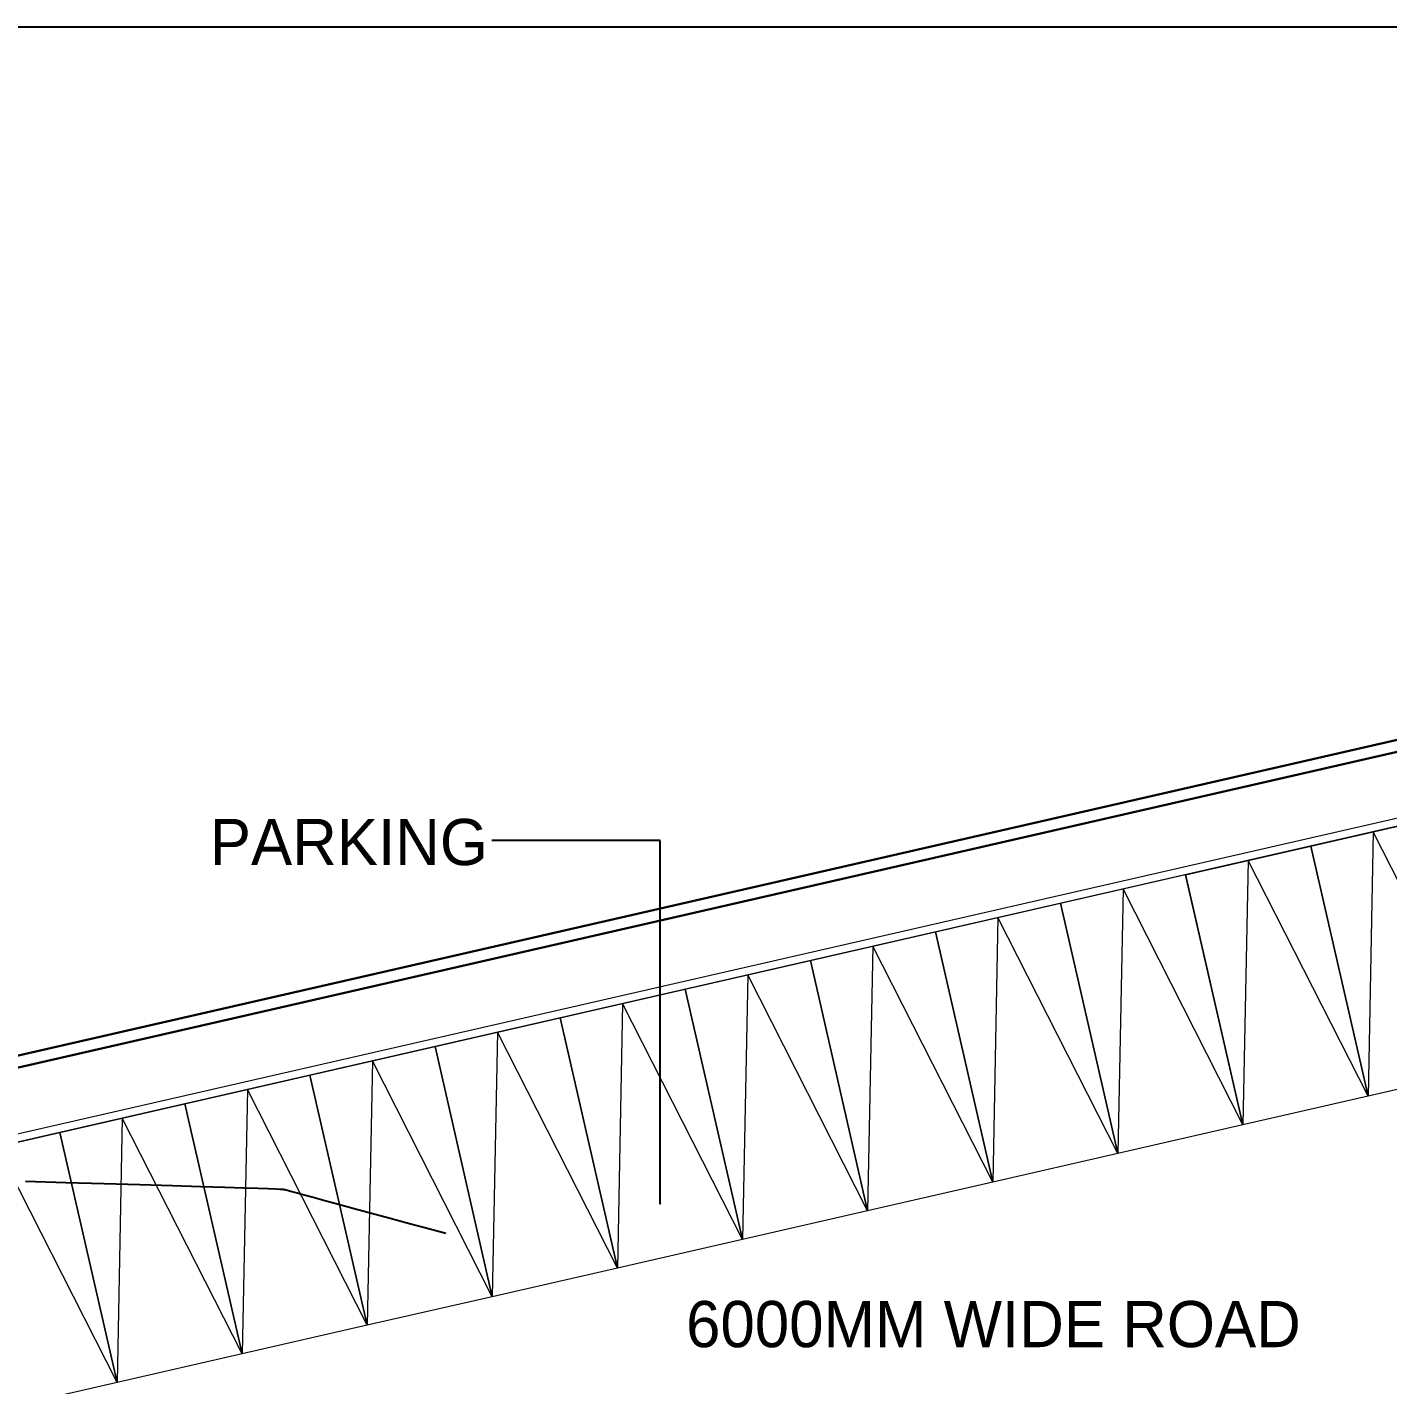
# Model space of a CAD drawing. Header units: millimetres. Extents: x 1667 to 847943, y 724 to 1832625.
# Drawn here: x 610938 to 637433, y 743076 to 769514 of the extents above; entities that cross this region are included whole.
import ezdxf

# ---------------------------------------------------------------- set-up
doc = ezdxf.new("R2010")
doc.units = ezdxf.units.MM
doc.layers.get('Defpoints').update_dxf_attribs({"color": 140})
for name, color, linetype, lineweight in [('.', 1, 'Continuous', 0), ('BRICK WALL_MOFA', 22, 'Continuous', 20), ('ELEV_20_MOFA', 251, 'Continuous', 20), ('L-KERB STONE', 183, 'Continuous', 9), ('L-RCC', 212, 'Continuous', 30), ('L-VEHICLES', 252, 'Continuous', 9)]:
    doc.layers.add(name, color=color, linetype=linetype, lineweight=lineweight)
doc.layers.add('ESMinor98.800', color=30, linetype='Continuous')
doc.layers.add('L- text', color=7, linetype='Continuous')
doc.styles.add('Annotative', font='arial.ttf')
doc.styles.add('arial', font='arial.ttf')
doc.dimstyles.new('DIM 1-100 1', dxfattribs={"dimtxt": 200, "dimasz": 100, "dimexe": 150, "dimexo": 50, "dimgap": 50, "dimtad": 1, "dimdec": 1, "dimrnd": 5, "dimzin": 0, "dimdsep": 46, "dimtxsty": 'arial', "dimblk": 'ARCHTICK', "dimcen": 100, "dimdle": 150, "dimclrd": 256, "dimclre": 256, "dimclrt": 256, "dimadec": 0, "dimazin": 0, "dimtfac": 1, "dimtdec": 1, "dimtix": 1, "dimtofl": 0, "dimtmove": 1, "dimatfit": 3, "dimldrblk": 'OPEN90', "dimfxl": 100, "dimtolj": 1, "dimtzin": 0, "dimlwd": -1, "dimlwe": -1, "dimarcsym": 0})

# ---------------------------------------------------------------- blocks, each defined once
blk = doc.blocks.new('PATHWAY OP1 FF-flat-1')
at = {"layer": 'BRICK WALL_MOFA'}
blk.add_lwpolyline([(-1863605, -597968), (-1899641, -669014), (-1911230, -729672), (-1860420, -748391), (-1785147, -743224), (-1776552, -747208), (-1742527, -569656), (-1767607, -563539), (-1856460, -583881)], close=True, dxfattribs=at)
blk.add_lwpolyline([(-1863605, -597968), (-1899641, -669014), (-1911230, -729672), (-1860420, -748391), (-1785147, -743224), (-1776552, -747208), (-1742527, -569656), (-1767607, -563539), (-1856460, -583881)], close=True, dxfattribs=at)
at = {"layer": 'Defpoints'}
blk.add_lwpolyline([(-1738646, -555934), (-1939762, -555934), (-1939762, -770018), (-1738646, -770018)], close=True, dxfattribs=at)
at = {"layer": 'L-RCC'}
for points in [[(-1864961, -600642), (-1899641, -669014), (-1911230, -729672), (-1860420, -748391), (-1785147, -743224), (-1776552, -747208), (-1742527, -569656), (-1767607, -563540), (-1853384, -583177), (-1853333, -583402), (-1850855, -582834)], [(-1897643, -665584), (-1899421, -669089), (-1910968, -729524), (-1860386, -748158), (-1785104, -742991), (-1776722, -746875), (-1742794, -569828), (-1767609, -563776), (-1850855, -582834)]]:
    blk.add_lwpolyline(points, dxfattribs=at)
blk = doc.blocks.new('Car plan-flat-142-flat-1-flat-32-flat-1-flat-1')
at = {"layer": 'ELEV_20_MOFA'}
for points in [[(106504, 229990), (107620, 225116), (105183, 224558), (104067, 229432), (106504, 229990)], [(107620, 225116), (105285, 229711), (105183, 224558)]]:
    blk.add_lwpolyline(points, dxfattribs=at)
blk = doc.blocks.new('_ArchTick')
at = {"color": 0, "linetype": 'ByBlock', "const_width": 0.15}
blk.add_lwpolyline([(-0.5, -0.5), (0.5, 0.5)], dxfattribs=at)
blk = doc.blocks.new('zw$39B4-flat-1')
at = {"layer": 'ESMinor98.800', "color": 30, "transparency": 33554559}
blk.add_lwpolyline([(89520, 151263), (90307, 151240), (91054, 151218), (91751, 151198), (92383, 151179), (92939, 151162), (93405, 151148), (93772, 151137), (94050, 151128), (94251, 151121), (94388, 151116), (94473, 151112), (94520, 151109), (94542, 151107), (94550, 151106), (94558, 151104), (94571, 151101), (94597, 151094), (94641, 151082), (94710, 151064), (94810, 151037), (94946, 151000), (95125, 150951), (95351, 150890), (95620, 150817), (95925, 150735), (96262, 150643), (96623, 150546), (97002, 150443), (97393, 150337), (97707, 150252)], dxfattribs=at)

msp = doc.modelspace()

# ---------------------------------------------------------------- linework, layer by layer
at = {"layer": 'BRICK WALL_MOFA', "lineweight": 5}
msp.add_line((665005.448, 761908.188), (576152.851, 741566.259), dxfattribs=at)
at = {"layer": 'BRICK WALL_MOFA'}
msp.add_lwpolyline([(679783.187, 758067.851), (665003.734, 761672.072), (576309.182, 741366.326), (576307.357, 741362.73)], dxfattribs=at)
at = {"layer": 'L-KERB STONE'}
for points in [[(662560.212, 761112.009), (662875.278, 759735.817), (582338.496, 741297.649), (583067.575, 738109.949), (581725.948, 737802.69, -0.454331767), (579996.929, 738914.682), (579280.069, 742045.893)], [(662695.586, 759848.56), (582158.834, 741410.402), (582887.907, 738222.729), (581916.262, 738000.841, -0.437102313), (580142.656, 738950.298), (579426.286, 742079.368)]]:
    msp.add_lwpolyline(points, format="xyb", dxfattribs=at)

# ---------------------------------------------------------------- block references
at = {"layer": '.'}
msp.add_blockref('zw$39B4-flat-1', (521382.382, 595775.774), dxfattribs=at)
msp.add_blockref('PATHWAY OP1 FF-flat-1', (2432612.794, 1325447.618))
at = {"layer": 'L-VEHICLES', "xscale": 0.9996410785281676, "yscale": 0.9996410785281676, "zscale": 0.9996410785281676}
for p in [(531902.596, 524218.196), (529466.526, 523660.45), (527030.457, 523102.704), (524594.388, 522544.957), (522158.318, 521987.211), (519722.249, 521429.465), (517286.18, 520871.719), (514850.111, 520313.973), (512414.041, 519756.226), (509977.972, 519198.48), (507541.903, 518640.734), (505105.834, 518082.988)]:
    msp.add_blockref('Car plan-flat-142-flat-1-flat-32-flat-1-flat-1', p, dxfattribs=at)

# ---------------------------------------------------------------- texts
at = {"layer": 'L- text', "lineweight": 0, "char_height": 900, "width": 13908.98856, "attachment_point": 1, "style": 'Annotative'}
for s, insert in [('\\pxql;{\\fCentury Gothic|b0|i0|c0|p34;PARKING}', (614492.999, 754095.871)), ('\\pxql;{\\fCentury Gothic|b0|i0|c0|p34;6000MM WIDE ROAD}', (623768.031, 744708.065, -15664))]:
    msp.add_mtext(s, dxfattribs=dict(at, insert=insert))

# ---------------------------------------------------------------- leaders
at = {"layer": 'L- text', "lineweight": 0}
msp.add_leader([(623266.546, 746597.718), (623266.546, 753675.43), (619983.842, 753675.43)], dimstyle='DIM 1-100 1', override={"dimscale": 0, "dimasz": 8, "dimtad": 0}, dxfattribs=at)

doc.saveas('drawing.dxf')
